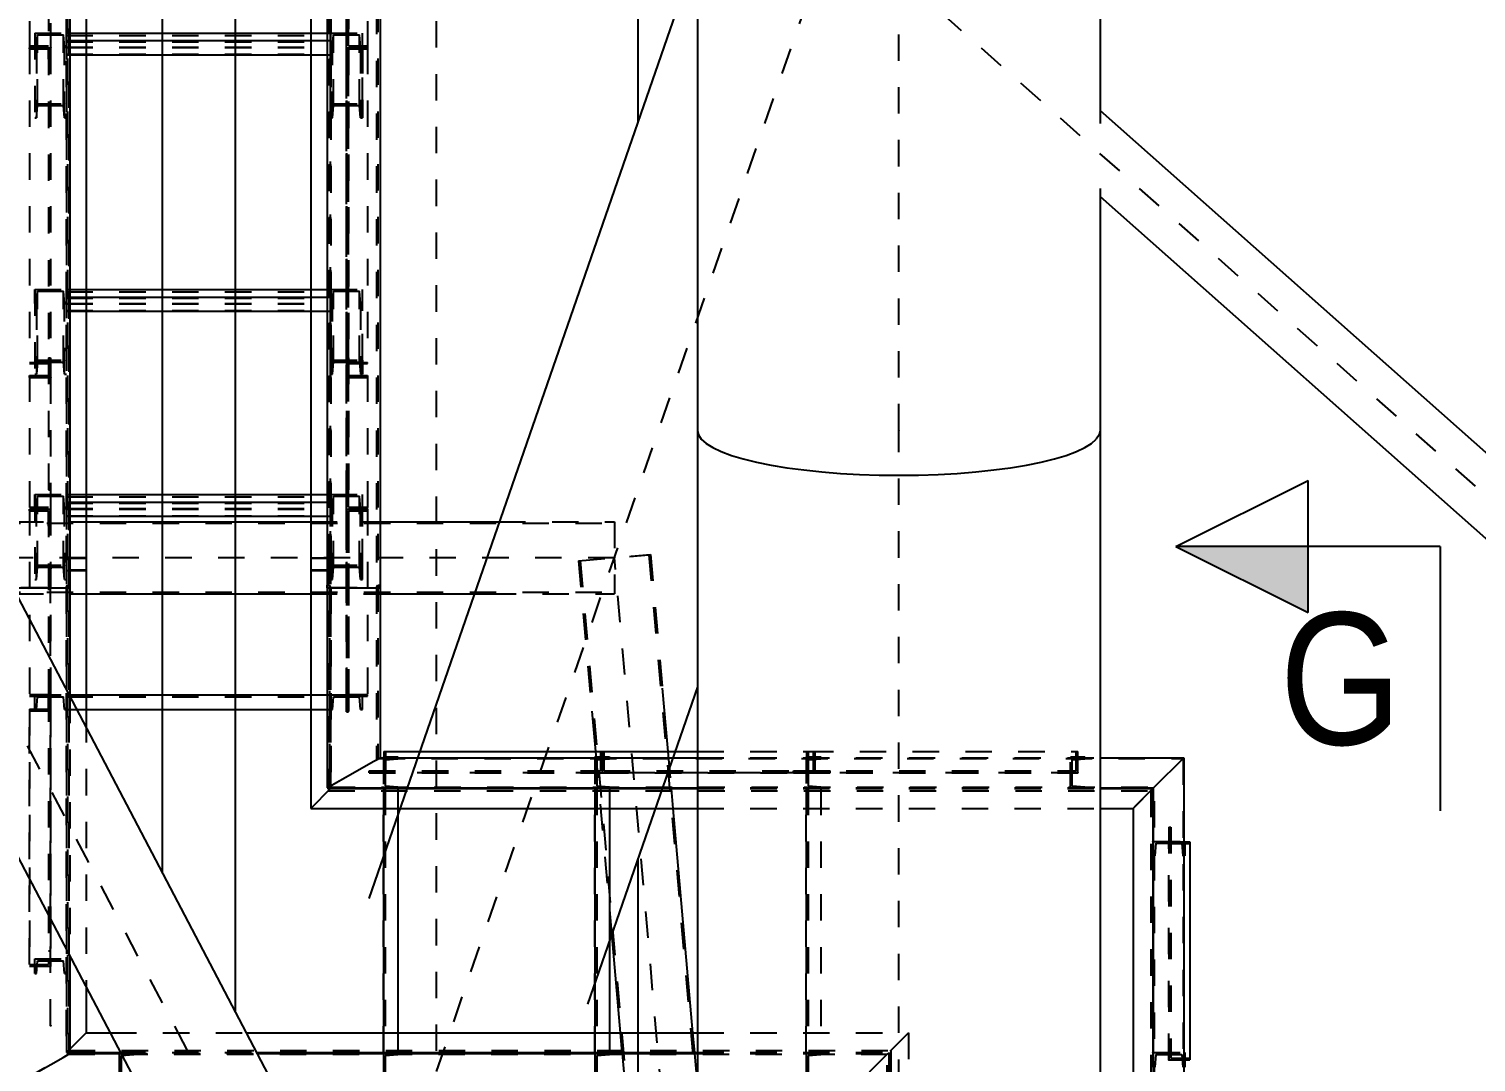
# Model space of a CAD drawing. Header units: millimetres. Extents: x 149919 to 150445, y 136651 to 136866.
# Drawn here: x 150372.82 to 150378.3, y 136671.56 to 136675.47 of the extents above; entities that cross this region are included whole.
import ezdxf

# ---------------------------------------------------------------- set-up
doc = ezdxf.new("R2010")
doc.units = ezdxf.units.MM
doc.header["$LTSCALE"] = 0.25
for name, pattern in [('CENTER', [50.8, 31.75, -6.35, 6.35, -6.35]), ('XKITLINE00', [0]), ('XKITLINE02', [4, 2, -2]), ('XKITLINE03', [6, 3, -1, 1, -1])]:
    doc.linetypes.add(name, pattern=pattern)
doc.styles.add('ARIAL', font='arial.ttf')

# ---------------------------------------------------------------- blocks, each defined once
blk = doc.blocks.new('çatıı')
at = {"color": 116, "linetype": 'XKITLINE02', "true_color": 0x136734}
for p, q in [((23115.02, 4010.31), (23115.02, 2304.77)), ((23115.87, 4009.98), (23115.87, 2305.1)), ((23122.52, 4010.31), (23122.52, 2304.77)), ((23207.47, 4010.11), (23207.47, 2304.77)), ((23115.45, 3998.62), (23115.45, 2299.1)), ((23214.53, 3998.62), (23214.52, 2299.1)), ((23232.83, 3998.62), (23232.82, 2299.1)), ((23114.92, 3997.81), (23114.92, 2298.3)), ((23215.06, 3997.81), (23215.06, 2298.3)), ((23232.3, 3997.81), (23232.29, 2298.3)), ((23214.12, 2598.43), (23214.12, 2305.1)), ((23214.97, 2598.43), (23214.97, 2304.77)), ((23108.2, 2579.02), (23108.2, 2503.42)), ((23220.98, 2579.02), (23220.98, 2509.69)), ((23221.78, 2579.02), (23221.78, 2509.69)), ((23101, 2572.74), (23101, 2502.72)), ((23109, 2572.05), (23109, 2502.72)), ((23220.98, 2502.72), (23220.98, 2572.05)), ((23221.78, 2503.42), (23221.78, 2572.74)), ((23228.98, 2572.74), (23228.98, 2502.72)), ((23108.2, 2509.69), (23109, 2509.69)), ((23220.98, 2502.72), (23220.98, 2509.69)), ((23220.98, 2509.69), (23221.78, 2509.69)), ((23221.78, 2503.42), (23221.78, 2509.69)), ((23101, 2503.42), (23108.2, 2503.42)), ((23103, 2508.27), (23103, 2499.36)), ((23103, 2508.27), (23115, 2508.27)), ((23103, 2508.27), (23103, 2476.11)), ((23103, 2502.93), (23103.68, 2502.93)), ((23103.68, 2502.93), (23104.07, 2507.59)), ((23103.68, 2502.93), (23103.68, 2476.11)), ((23104.07, 2507.59), (23113.94, 2507.59)), ((23104.07, 2480.77), (23104.07, 2507.59)), ((23114.32, 2502.93), (23113.94, 2507.59)), ((23113.94, 2480.77), (23113.94, 2507.59)), ((23114.32, 2502.93), (23115, 2502.93)), ((23114.32, 2476.11), (23114.32, 2502.93)), ((23115, 2502.93), (23115, 2508.27)), ((23115, 2508.27), (23115, 2476.11)), ((23115, 2508.27), (23115, 2500.05)), ((23115, 2508.27), (23122.52, 2508.27)), ((23115, 2507.33), (23214.98, 2507.33)), ((23115, 2505.39), (23122.52, 2505.39)), ((23115, 2504.97), (23214.98, 2504.97)), ((23115, 2502.93), (23214.98, 2502.93)), ((23207.47, 2508.27), (23214.98, 2508.27)), ((23207.47, 2505.39), (23214.98, 2505.39)), ((23214.98, 2481.45), (23214.98, 2508.27)), ((23214.98, 2502.93), (23214.98, 2508.27)), ((23214.98, 2508.27), (23226.98, 2508.27)), ((23214.98, 2508.27), (23214.98, 2500.05)), ((23214.98, 2476.11), (23214.98, 2502.93)), ((23214.98, 2502.93), (23215.66, 2502.93)), ((23215.66, 2502.93), (23216.05, 2507.59)), ((23215.66, 2476.11), (23215.66, 2502.93)), ((23216.05, 2480.77), (23216.05, 2507.59)), ((23216.05, 2507.59), (23225.92, 2507.59)), ((23221.78, 2503.42), (23228.98, 2503.42)), ((23225.92, 2480.77), (23225.92, 2507.59)), ((23226.3, 2502.93), (23225.92, 2507.59)), ((23226.3, 2502.93), (23226.3, 2476.11)), ((23226.3, 2502.93), (23226.98, 2502.93)), ((23226.98, 2481.45), (23226.98, 2508.27)), ((23226.98, 2502.93), (23226.98, 2508.27)), ((23226.98, 2502.93), (23226.98, 2476.11)), ((23228.98, 2502.72), (23228.98, 2503.42)), ((23101, 2502.29), (23101, 2502.72)), ((23101, 2502.72), (23109, 2502.72)), ((23101, 2502.72), (23101, 2383.08)), ((23101, 2502.72), (23109, 2502.72)), ((23101, 2502.29), (23108.2, 2502.29)), ((23108.2, 2498.41), (23108.2, 2502.29)), ((23108.2, 2502.29), (23108.2, 2379.19)), ((23108.2, 2498.41), (23109, 2498.41)), ((23109, 2502.72), (23109, 2379.19)), ((23115, 2502.76), (23214.98, 2502.76)), ((23115, 2500.22), (23214.98, 2500.22)), ((23115, 2500.05), (23122.52, 2500.05)), ((23207.47, 2500.05), (23214.98, 2500.05)), ((23220.98, 2502.72), (23220.98, 2383.51)), ((23220.98, 2502.72), (23228.98, 2502.72)), ((23220.98, 2502.72), (23228.98, 2502.72)), ((23220.98, 2498.41), (23221.78, 2498.41)), ((23221.78, 2502.29), (23221.78, 2379.19)), ((23221.78, 2502.29), (23228.98, 2502.29)), ((23221.78, 2384.36), (23221.78, 2498.41)), ((23228.98, 2502.72), (23228.98, 2383.08)), ((23103, 2481.45), (23115, 2481.45)), ((23214.98, 2476.11), (23214.98, 2481.45)), ((23214.98, 2481.45), (23226.98, 2481.45)), ((23226.98, 2476.11), (23226.98, 2481.45)), ((23103, 2476.11), (23103.68, 2476.11)), ((23103.68, 2476.11), (23104.07, 2480.77)), ((23104.07, 2480.77), (23113.94, 2480.77)), ((23114.32, 2476.11), (23113.94, 2480.77)), ((23114.32, 2476.11), (23115, 2476.11)), ((23214.98, 2476.11), (23215.66, 2476.11)), ((23215.66, 2476.11), (23216.05, 2480.77)), ((23216.05, 2480.77), (23225.92, 2480.77)), ((23226.3, 2476.11), (23225.92, 2480.77)), ((23226.3, 2476.11), (23226.98, 2476.11)), ((23103, 2405.84), (23103, 2411.18)), ((23103, 2411.18), (23115, 2411.18)), ((23103, 2411.18), (23103, 2379.02)), ((23103.68, 2405.84), (23104.07, 2410.5)), ((23104.07, 2410.5), (23113.94, 2410.5)), ((23104.07, 2383.68), (23104.07, 2410.5)), ((23114.32, 2405.84), (23113.94, 2410.5)), ((23113.94, 2383.68), (23113.94, 2410.5)), ((23115, 2405.84), (23115, 2411.18)), ((23115, 2411.18), (23115, 2379.02)), ((23115, 2411.18), (23115, 2402.96)), ((23115, 2411.18), (23122.52, 2411.18)), ((23115, 2410.24), (23214.98, 2410.24)), ((23207.47, 2411.18), (23214.98, 2411.18)), ((23214.98, 2384.36), (23214.98, 2411.18)), ((23214.98, 2405.84), (23214.98, 2411.18)), ((23214.98, 2411.18), (23226.98, 2411.18)), ((23214.98, 2411.18), (23214.98, 2402.96)), ((23215.66, 2405.84), (23216.05, 2410.5)), ((23216.05, 2383.68), (23216.05, 2410.5)), ((23216.05, 2410.5), (23225.92, 2410.5)), ((23225.92, 2383.68), (23225.92, 2410.5)), ((23226.3, 2405.84), (23225.92, 2410.5)), ((23226.98, 2384.36), (23226.98, 2411.18)), ((23226.98, 2405.84), (23226.98, 2411.18)), ((23103, 2405.84), (23103.68, 2405.84)), ((23103.68, 2405.84), (23103.68, 2379.02)), ((23114.32, 2405.84), (23115, 2405.84)), ((23114.32, 2379.02), (23114.32, 2405.84)), ((23115, 2408.3), (23122.52, 2408.3)), ((23115, 2407.88), (23214.98, 2407.88)), ((23115, 2405.84), (23214.98, 2405.84)), ((23115, 2405.67), (23214.98, 2405.67)), ((23207.47, 2408.3), (23214.98, 2408.3)), ((23214.98, 2379.02), (23214.98, 2405.84)), ((23214.98, 2405.84), (23215.66, 2405.84)), ((23215.66, 2379.02), (23215.66, 2405.84)), ((23226.3, 2405.84), (23226.3, 2379.02)), ((23226.3, 2405.84), (23226.98, 2405.84)), ((23226.98, 2383.08), (23226.98, 2405.84)), ((23115, 2403.13), (23214.98, 2403.13)), ((23115, 2402.96), (23122.52, 2402.96)), ((23207.47, 2402.96), (23214.98, 2402.96)), ((23101, 2383.51), (23109, 2383.51)), ((23101, 2383.08), (23108.2, 2383.08)), ((23103, 2384.36), (23115, 2384.36)), ((23104.07, 2383.68), (23103.68, 2379.02)), ((23104.07, 2383.68), (23113.94, 2383.68)), ((23108.2, 2385.23), (23109, 2385.23)), ((23108.2, 2385.23), (23108.2, 2328.7)), ((23109, 2385.23), (23109, 2377.87)), ((23114.32, 2379.02), (23113.94, 2383.68)), ((23214.98, 2379.02), (23214.98, 2384.36)), ((23214.98, 2384.36), (23226.98, 2384.36)), ((23215.66, 2379.02), (23216.05, 2383.68)), ((23216.05, 2383.68), (23225.92, 2383.68)), ((23220.98, 2385.23), (23220.98, 2335.33)), ((23220.98, 2385.23), (23221.78, 2385.23)), ((23220.98, 2384.36), (23220.98, 2379.19)), ((23220.98, 2384.36), (23220.98, 2377.86)), ((23220.98, 2383.51), (23228.98, 2383.51)), ((23221.78, 2385.23), (23221.78, 2335.33)), ((23221.78, 2384.36), (23221.78, 2378.6)), ((23221.78, 2383.08), (23228.98, 2383.08)), ((23225.92, 2383.68), (23226.3, 2379.02)), ((23226.98, 2384.36), (23226.98, 2379.02)), ((23228.98, 2383.08), (23228.98, 2383.51)), ((23101, 2378.6), (23108.2, 2378.6)), ((23101, 2377.87), (23101, 2378.6)), ((23101, 2378.6), (23101, 2327.96)), ((23101, 2377.87), (23109, 2377.87)), ((23103, 2379.02), (23103.68, 2379.02)), ((23108.2, 2379.19), (23109, 2379.19)), ((23109, 2377.87), (23109, 2327.96)), ((23114.32, 2379.02), (23115, 2379.02)), ((23214.98, 2379.02), (23215.66, 2379.02)), ((23220.98, 2379.19), (23221.78, 2379.19)), ((23220.98, 2327.96), (23220.98, 2377.86)), ((23220.98, 2377.86), (23228.98, 2377.86)), ((23221.78, 2328.7), (23221.78, 2378.6)), ((23221.78, 2378.6), (23228.98, 2378.6)), ((23226.3, 2379.02), (23226.98, 2379.02)), ((23228.98, 2378.6), (23228.98, 2327.96)), ((23103, 2328.16), (23103, 2333.5)), ((23103, 2333.5), (23115, 2333.5)), ((23103, 2333.5), (23103, 2301.35)), ((23108.2, 2335.33), (23109, 2335.33)), ((23115, 2328.16), (23115, 2333.5)), ((23115, 2333.5), (23115, 2301.35)), ((23115, 2333.5), (23115, 2325.29)), ((23115, 2333.5), (23122.52, 2333.5)), ((23207.47, 2333.5), (23214.98, 2333.5)), ((23214.98, 2306.69), (23214.98, 2333.5)), ((23214.98, 2328.16), (23214.98, 2333.5)), ((23214.98, 2333.5), (23226.98, 2333.5)), ((23214.98, 2333.5), (23214.98, 2325.29)), ((23220.98, 2327.96), (23220.98, 2335.33)), ((23220.98, 2335.33), (23221.78, 2335.33)), ((23221.78, 2328.7), (23221.78, 2335.33)), ((23226.98, 2306.69), (23226.98, 2333.5)), ((23226.98, 2328.16), (23226.98, 2333.5)), ((23101, 2328.7), (23108.2, 2328.7)), ((23101, 2327.96), (23109, 2327.96)), ((23101, 2327.31), (23101, 2327.96)), ((23101, 2327.96), (23109, 2327.96)), ((23101, 2327.96), (23101, 2257.1)), ((23103, 2328.16), (23103.68, 2328.16)), ((23103.68, 2328.16), (23104.07, 2332.83)), ((23103.68, 2301.35), (23103.68, 2328.16)), ((23104.07, 2332.83), (23113.94, 2332.83)), ((23104.07, 2306.01), (23104.07, 2332.83)), ((23109, 2321.45), (23109, 2327.96)), ((23109, 2327.96), (23109, 2251.24)), ((23114.32, 2328.16), (23113.94, 2332.83)), ((23113.94, 2306.01), (23113.94, 2332.83)), ((23114.32, 2328.16), (23115, 2328.16)), ((23114.32, 2301.35), (23114.32, 2328.16)), ((23115, 2332.57), (23214.98, 2332.57)), ((23115, 2330.63), (23122.52, 2330.63)), ((23115, 2330.21), (23214.98, 2330.21)), ((23115, 2328.16), (23214.98, 2328.16)), ((23115, 2328), (23214.98, 2328)), ((23207.47, 2330.63), (23214.98, 2330.63)), ((23214.98, 2301.35), (23214.98, 2328.16)), ((23214.98, 2328.16), (23215.66, 2328.16)), ((23215.66, 2328.16), (23216.05, 2332.83)), ((23215.66, 2301.35), (23215.66, 2328.16)), ((23216.05, 2306.01), (23216.05, 2332.83)), ((23216.05, 2332.83), (23225.92, 2332.83)), ((23220.98, 2327.96), (23228.98, 2327.96)), ((23220.98, 2327.96), (23220.98, 2257.75)), ((23220.98, 2321.45), (23220.98, 2327.96)), ((23220.98, 2327.96), (23228.98, 2327.96)), ((23221.78, 2328.7), (23228.98, 2328.7)), ((23225.92, 2306.01), (23225.92, 2332.83)), ((23226.3, 2328.16), (23225.92, 2332.83)), ((23226.3, 2301.35), (23226.3, 2328.16)), ((23226.3, 2328.16), (23226.98, 2328.16)), ((23226.98, 2301.35), (23226.98, 2328.16)), ((23228.98, 2327.96), (23228.98, 2328.7)), ((23228.98, 2327.96), (23228.98, 2257.1)), ((23007.6, 2322.61), (23322.39, 2322.61)), ((23096.3, 2323.21), (23122.52, 2323.21)), ((23101, 2327.31), (23108.2, 2327.31)), ((23108.2, 2321.45), (23108.2, 2327.31)), ((23108.2, 2327.31), (23108.2, 2251.24)), ((23115, 2325.45), (23214.98, 2325.45)), ((23115, 2325.29), (23122.52, 2325.29)), ((23207.47, 2325.29), (23214.98, 2325.29)), ((23207.47, 2323.21), (23233.67, 2323.21)), ((23221.78, 2327.31), (23221.78, 2257.1)), ((23221.78, 2321.45), (23221.78, 2327.31)), ((23221.78, 2327.31), (23228.98, 2327.31)), ((23278.79, 2323.21), (23322.39, 2323.21)), ((23322.39, 2323.21), (23322.39, 2295.91)), ((23108.2, 2321.45), (23109, 2321.45)), ((23220.98, 2321.45), (23220.98, 2251.24)), ((23220.98, 2321.45), (23221.78, 2321.45)), ((23221.78, 2321.45), (23221.78, 2251.24)), ((23103, 2306.69), (23115, 2306.69)), ((23103.68, 2301.35), (23104.07, 2306.01)), ((23104.07, 2306.01), (23113.94, 2306.01)), ((23114.32, 2301.35), (23113.94, 2306.01)), ((23115.02, 2309.56), (23122.52, 2309.56)), ((23115.02, 2309.56), (23122.52, 2309.56)), ((23115.02, 2309.56), (23122.52, 2309.56)), ((23115.02, 2309.56), (23115.02, 2122.1)), ((23115.87, 2309.56), (23122.52, 2309.56)), ((23115.87, 2309.56), (23115.87, 2122.95)), ((23115.87, 2309.22), (23122.52, 2309.35)), ((23122.52, 2309.56), (23122.52, 2146.75)), ((23122.52, 2309.56), (23122.52, 2307.13)), ((23207.47, 2309.56), (23214.97, 2309.56)), ((23207.47, 2309.56), (23214.97, 2309.56)), ((23207.47, 2309.56), (23207.47, 2307.13)), ((23207.47, 2309.35), (23214.12, 2309.22)), ((23214.12, 2309.56), (23214.12, 2221.25)), ((23214.97, 2309.56), (23214.97, 2222.38)), ((23214.98, 2301.35), (23214.98, 2306.69)), ((23214.98, 2306.69), (23226.98, 2306.69)), ((23215.66, 2301.35), (23216.05, 2306.01)), ((23216.05, 2306.01), (23225.92, 2306.01)), ((23226.3, 2301.35), (23225.92, 2306.01)), ((23226.98, 2301.35), (23226.98, 2306.69)), ((23308.8, 2308.35), (23335.99, 2310.76)), ((23308.8, 2308.35), (23309.14, 2308.38)), ((23308.8, 2308.35), (23313.83, 2251.39)), ((23309.4, 2308.41), (23355.51, 1785.98)), ((23328.04, 2310.05), (23335.39, 2310.7)), ((23335.39, 2310.7), (23381.51, 1788.27)), ((23335.99, 2310.76), (23340.46, 2260.17)), ((23103, 2301.35), (23103.68, 2301.35)), ((23114.32, 2301.35), (23115, 2301.35)), ((23115.02, 2304.77), (23122.52, 2304.77)), ((23115.87, 2305.1), (23122.52, 2304.97)), ((23207.47, 2304.97), (23214.12, 2305.1)), ((23207.47, 2304.77), (23214.97, 2304.77)), ((23214.98, 2301.35), (23215.66, 2301.35)), ((23226.3, 2301.35), (23226.98, 2301.35)), ((23007.6, 2296.51), (23322.39, 2296.51)), ((23096.3, 2295.91), (23122.52, 2295.91)), ((23097.68, 2298.3), (23114.92, 2298.3)), ((23097.68, 2298.3), (23114.92, 2298.3)), ((23114.92, 2298.3), (23115.45, 2299.1)), ((23114.92, 2298.3), (23115.45, 2299.1)), ((23114.92, 2298.3), (23114.92, 2121.02)), ((23115.45, 2299.1), (23116.3, 2299.1)), ((23115.45, 2299.1), (23115.45, 2121.33)), ((23115.45, 2299.1), (23116.3, 2299.1)), ((23116.3, 2298.19), (23116.3, 2299.1)), ((23116.3, 2299.1), (23116.3, 2298.19)), ((23207.47, 2295.91), (23233.68, 2295.91)), ((23213.67, 2298.19), (23213.67, 2299.1)), ((23213.67, 2299.1), (23214.52, 2299.1)), ((23213.68, 2299.1), (23213.68, 2298.19)), ((23213.68, 2299.1), (23214.53, 2299.1)), ((23215.06, 2298.3), (23214.52, 2299.1)), ((23214.53, 2299.1), (23214.53, 2222.87)), ((23215.06, 2298.3), (23214.53, 2299.1)), ((23215.06, 2298.3), (23232.29, 2298.3)), ((23215.06, 2298.3), (23215.06, 2223.17)), ((23215.06, 2298.3), (23232.3, 2298.3)), ((23232.29, 2298.3), (23232.82, 2299.1)), ((23232.3, 2298.3), (23232.83, 2299.1)), ((23232.3, 2298.3), (23232.3, 2233.02)), ((23232.82, 2299.1), (23233.67, 2299.1)), ((23232.83, 2299.1), (23232.83, 2233.33)), ((23232.83, 2299.1), (23233.68, 2299.1)), ((23233.67, 2298.19), (23233.67, 2299.1)), ((23233.68, 2299.1), (23233.68, 2298.19)), ((23275.19, 2295.91), (23322.39, 2295.91)), ((23101, 2257.75), (23109, 2257.75)), ((23101, 2257.1), (23108.2, 2257.1)), ((23103, 2252.1), (23103, 2257.6)), ((23103, 2257.6), (23115, 2257.6)), ((23103, 2252.1), (23103, 2257.6)), ((23103.68, 2252.1), (23104.07, 2256.9)), ((23103.68, 2252.1), (23104.07, 2256.9)), ((23104.07, 2256.9), (23113.94, 2256.9)), ((23108.2, 2257.41), (23109, 2257.41)), ((23108.2, 2252.17), (23108.2, 2257.41)), ((23108.2, 2257.41), (23108.2, 2155.43)), ((23109, 2251.59), (23109, 2257.41)), ((23109, 2257.41), (23109, 2154.85)), ((23114.32, 2252.1), (23113.94, 2256.9)), ((23114.32, 2252.1), (23113.94, 2256.9)), ((23115, 2252.1), (23115, 2257.6)), ((23115, 2252.1), (23115, 2257.6)), ((23115, 2257.6), (23115, 2252.1)), ((23115, 2257.6), (23122.52, 2257.6)), ((23115, 2256.9), (23214.98, 2256.9)), ((23116.3, 2256.95), (23116.3, 2158.62)), ((23207.47, 2257.6), (23214.98, 2257.6)), ((23214.98, 2252.1), (23214.98, 2257.6)), ((23214.98, 2257.6), (23226.98, 2257.6)), ((23214.98, 2252.1), (23214.98, 2257.6)), ((23214.98, 2257.6), (23214.98, 2252.1)), ((23215.66, 2252.1), (23216.05, 2256.9)), ((23215.66, 2252.1), (23216.05, 2256.9)), ((23216.05, 2256.9), (23225.92, 2256.9)), ((23220.98, 2251.24), (23220.98, 2257.75)), ((23220.98, 2257.75), (23228.98, 2257.75)), ((23221.78, 2251.24), (23221.78, 2257.1)), ((23221.78, 2257.1), (23228.98, 2257.1)), ((23226.3, 2252.1), (23225.92, 2256.9)), ((23226.3, 2252.1), (23225.92, 2256.9)), ((23226.98, 2252.1), (23226.98, 2257.6)), ((23226.98, 2252.1), (23226.98, 2257.6)), ((23228.98, 2257.1), (23228.98, 2257.75)), ((23101, 2252.17), (23108.2, 2252.17)), ((23101, 2252.17), (23101, 2154.85)), ((23101, 2155.43), (23101, 2252.17)), ((23101, 2251.59), (23109, 2251.59)), ((23103, 2252.1), (23103.68, 2252.1)), ((23108.2, 2251.24), (23109, 2251.24)), ((23114.32, 2252.1), (23115, 2252.1)), ((23115, 2252.1), (23122.52, 2252.1)), ((23207.47, 2252.1), (23214.98, 2252.1)), ((23214.98, 2252.1), (23215.66, 2252.1)), ((23220.98, 2251.24), (23221.78, 2251.24)), ((23226.3, 2252.1), (23226.98, 2252.1)), ((23235.17, 2236.1), (23235.8, 2236.1)), ((23315.18, 2236.1), (23320.47, 2176.15)), ((23317.09, 2236.1), (23317.09, 2228.9)), ((23318.35, 2236.1), (23318.35, 2228.9)), ((23342.58, 2236.1), (23343.79, 2222.38)), ((23353.8, 2236.1), (23398.35, 2236.1)), ((23395.23, 2236.1), (23497.72, 2236.1)), ((23395.23, 2228.9), (23395.23, 2236.1)), ((23395.8, 2228.1), (23395.8, 2236.1)), ((23397.72, 2228.1), (23397.72, 2236.1)), ((23398.35, 2228.9), (23398.35, 2236.1)), ((23497.15, 2228.9), (23497.15, 2236.1)), ((23497.72, 2228.1), (23497.72, 2236.1)), ((23215.59, 2223.48), (23231.09, 2232.33)), ((23231.09, 2232.33), (23233.68, 2233.81)), ((23231.09, 2232.33), (23233.16, 2233.51)), ((23231.09, 2232.33), (23231.35, 2232.48)), ((23232.31, 2233.03), (23233.68, 2233.81)), ((23233.16, 2233.51), (23537.59, 2233.51)), ((23234.97, 2234.1), (23240.47, 2234.1)), ((23234.97, 2233.81), (23234.97, 2222.38)), ((23235.17, 2234.1), (23237.99, 2234.1)), ((23235.17, 2233.81), (23237.99, 2233.81)), ((23235.17, 2233.29), (23235.17, 2228.9)), ((23235.67, 2233.04), (23240.47, 2233.42)), ((23235.67, 2233.04), (23240.47, 2233.42)), ((23235.67, 2233.04), (23235.67, 2223.16)), ((23235.8, 2233.04), (23235.8, 2228.1)), ((23240.47, 2234.1), (23240.47, 2233.42)), ((23314.97, 2234.1), (23320.47, 2234.1)), ((23314.97, 2233.81), (23314.97, 2222.38)), ((23315.67, 2233.04), (23320.47, 2233.42)), ((23315.67, 2233.04), (23320.47, 2233.42)), ((23315.67, 2233.04), (23315.67, 2223.16)), ((23317.72, 2234.1), (23317.72, 2228.1)), ((23317.72, 2234.1), (23317.72, 2228.1)), ((23320.47, 2234.1), (23320.47, 2233.42)), ((23353.8, 2233.81), (23506.2, 2233.81)), ((23394.97, 2234.1), (23400.47, 2234.1)), ((23394.97, 2234.1), (23394.97, 2222.1)), ((23394.97, 2234.1), (23400.47, 2234.1)), ((23395.67, 2233.04), (23400.47, 2233.42)), ((23395.67, 2233.04), (23400.47, 2233.42)), ((23395.67, 2233.04), (23395.67, 2223.16)), ((23400.47, 2234.1), (23400.47, 2233.42)), ((23494.97, 2234.1), (23500.47, 2234.1)), ((23494.97, 2222.1), (23494.97, 2234.1)), ((23494.97, 2234.1), (23494.97, 2234.1)), ((23494.97, 2234.1), (23500.47, 2234.1)), ((23494.97, 2222.1), (23494.97, 2234.1)), ((23495.67, 2233.04), (23500.47, 2233.42)), ((23495.67, 2233.04), (23500.47, 2233.42)), ((23495.67, 2223.16), (23495.67, 2233.04)), ((23495.67, 2233.04), (23495.67, 2233.04)), ((23495.67, 2223.16), (23495.67, 2233.04)), ((23500.47, 2233.42), (23500.47, 2234.1)), ((23500.47, 2234.1), (23500.47, 2234.1)), ((23500.47, 2233.42), (23500.47, 2234.1)), ((23500.47, 2233.42), (23500.47, 2233.42)), ((23537.59, 2233.51), (23537.59, 2067.35)), ((23213.68, 2222.38), (23216.27, 2223.87)), ((23229.54, 2228.9), (23317.09, 2228.9)), ((23229.54, 2228.1), (23229.54, 2228.9)), ((23229.54, 2228.1), (23317.72, 2228.1)), ((23311.46, 2228.1), (23311.46, 2228.9)), ((23317.72, 2228.1), (23404.03, 2228.1)), ((23318.35, 2228.9), (23404.03, 2228.9)), ((23324.03, 2228.1), (23324.03, 2228.9)), ((23390.12, 2228.9), (23497.15, 2228.9)), ((23390.12, 2228.1), (23390.12, 2228.9)), ((23390.12, 2228.1), (23497.72, 2228.1)), ((23404.03, 2228.1), (23404.03, 2228.9)), ((23492.04, 2228.1), (23492.04, 2228.9)), ((23214.12, 2221.25), (23525.35, 2221.25)), ((23214.21, 2222.68), (23526.76, 2222.68)), ((23214.67, 2222.95), (23215.59, 2223.48)), ((23234.97, 2222.1), (23240.47, 2222.1)), ((23234.97, 2222.1), (23240.47, 2222.1)), ((23234.97, 2222.1), (23240.47, 2222.1)), ((23234.97, 2222.1), (23234.97, 2214.6)), ((23235.67, 2223.16), (23240.47, 2222.78)), ((23235.67, 2223.16), (23240.47, 2222.78)), ((23235.67, 2222.1), (23235.67, 2122.12)), ((23240.47, 2222.78), (23240.47, 2222.38)), ((23240.47, 2222.1), (23240.47, 2214.6)), ((23314.97, 2222.1), (23320.47, 2222.1)), ((23314.97, 2222.1), (23320.47, 2222.1)), ((23314.97, 2222.1), (23320.47, 2222.1)), ((23314.97, 2222.1), (23314.97, 2214.6)), ((23315.67, 2223.16), (23320.47, 2222.78)), ((23315.67, 2223.16), (23320.47, 2222.78)), ((23315.67, 2222.1), (23315.67, 2122.12)), ((23320.47, 2222.78), (23320.47, 2222.38)), ((23320.47, 2222.1), (23320.47, 2214.6)), ((23343.82, 2222.1), (23344.48, 2214.6)), ((23353.8, 2222.38), (23506.2, 2222.38)), ((23353.8, 2222.1), (23506.2, 2222.1)), ((23394.97, 2222.1), (23400.47, 2222.1)), ((23394.97, 2222.1), (23400.47, 2222.1)), ((23394.97, 2222.1), (23394.97, 2122.12)), ((23394.97, 2222.1), (23400.47, 2222.1)), ((23395.67, 2223.16), (23400.47, 2222.78)), ((23395.67, 2223.16), (23400.47, 2222.78)), ((23395.67, 2222.1), (23395.67, 2122.12)), ((23400.47, 2222.78), (23400.47, 2222.1)), ((23400.47, 2222.1), (23400.47, 2122.12)), ((23494.97, 2222.1), (23500.47, 2222.1)), ((23494.97, 2222.1), (23494.97, 2222.1)), ((23494.97, 2222.1), (23500.47, 2222.1)), ((23495.67, 2223.16), (23500.47, 2222.78)), ((23495.67, 2223.16), (23495.67, 2223.16)), ((23495.67, 2223.16), (23500.47, 2222.78)), ((23500.47, 2222.1), (23500.47, 2222.78)), ((23500.47, 2222.78), (23500.47, 2222.78)), ((23500.47, 2222.1), (23500.47, 2222.78)), ((23500.47, 2222.1), (23500.47, 2222.1)), ((23526.2, 2222.1), (23518.7, 2214.6)), ((23526.2, 2222.1), (23518.7, 2214.6)), ((23525.35, 2221.25), (23525.35, 2103.77)), ((23526.76, 2067.35), (23526.76, 2222.68)), ((23353.8, 2214.6), (23506.2, 2214.6)), ((23518.7, 2214.6), (23518.7, 2214.6)), ((23518.7, 2214.6), (23518.7, 2214.6)), ((23532.19, 2207.52), (23532.2, 2119.35)), ((23532.19, 2207.52), (23532.99, 2207.52)), ((23532.99, 2207.52), (23533, 2119.97)), ((23526.2, 2202.1), (23526.2, 2196.6)), ((23526.2, 2202.1), (23538.2, 2202.1)), ((23526.46, 2202.1), (23537.89, 2202.1)), ((23532.99, 2201.89), (23537.37, 2201.89)), ((23537.89, 2201.89), (23537.89, 2199.08)), ((23538.2, 2202.1), (23538.2, 2199.08)), ((23540.19, 2201.27), (23540.19, 2201.89)), ((23526.2, 2196.6), (23526.88, 2196.6)), ((23526.46, 2196.6), (23526.88, 2196.6)), ((23527.26, 2201.4), (23526.88, 2196.6)), ((23527.26, 2201.4), (23537.13, 2201.4)), ((23527.26, 2201.4), (23537.13, 2201.4)), ((23532.19, 2201.27), (23537.11, 2201.27)), ((23537.13, 2201.4), (23537.52, 2196.6)), ((23537.52, 2196.6), (23537.89, 2196.6)), ((23537.52, 2196.6), (23538.2, 2196.6)), ((23108.2, 2160.67), (23109, 2160.67)), ((23101, 2155.43), (23108.2, 2155.43)), ((23101, 2154.85), (23109, 2154.85)), ((23103, 2152.1), (23103, 2157.6)), ((23103, 2157.6), (23115, 2157.6)), ((23103, 2152.1), (23103, 2157.6)), ((23103.68, 2152.1), (23104.07, 2156.9)), ((23103.68, 2152.1), (23104.07, 2156.9)), ((23104.07, 2156.9), (23113.94, 2156.9)), ((23114.32, 2152.1), (23113.94, 2156.9)), ((23114.32, 2152.1), (23113.94, 2156.9)), ((23115, 2152.1), (23115, 2157.6)), ((23115, 2152.1), (23115, 2157.6)), ((23103, 2152.1), (23103.68, 2152.1)), ((23114.32, 2152.1), (23115, 2152.1)), ((23122.52, 2129.6), (23115.02, 2122.1)), ((23131.52, 2129.6), (23183.08, 2129.6)), ((23234.97, 2129.6), (23234.97, 2122.12)), ((23240.47, 2129.6), (23240.47, 2122.12)), ((23314.97, 2129.6), (23314.97, 2122.12)), ((23320.47, 2129.6), (23320.47, 2122.12)), ((23324.58, 2129.6), (23325.24, 2122.1)), ((23351.98, 2129.6), (23352.65, 2122.1)), ((23353.8, 2129.6), (23433.7, 2129.6)), ((23433.7, 2129.6), (23426.2, 2122.1)), ((23433.7, 2129.6), (23426.2, 2122.1)), ((23433.7, 2129.6), (23426.2, 2122.1)), ((23433.7, 2129.6), (23426.2, 2122.1)), ((23433.7, 2129.6), (23433.7, 2103.15)), ((23532.2, 2125.6), (23533, 2125.6)), ((23098.21, 2111.47), (23113.71, 2120.33)), ((23113.71, 2120.33), (23116.3, 2121.81)), ((23113.71, 2120.33), (23115.78, 2121.51)), ((23113.71, 2120.33), (23113.97, 2120.48)), ((23116.3, 2123.38), (23115.02, 2122.1)), ((23115.02, 2122.1), (23116.3, 2122.1)), ((23115.78, 2121.51), (23425.59, 2121.53)), ((23115.87, 2122.95), (23427.05, 2122.95)), ((23134.97, 2122.1), (23187.02, 2122.1)), ((23134.97, 2122.1), (23140.47, 2122.1)), ((23134.97, 2122.1), (23134.97, 2110.39)), ((23135.45, 2122.1), (23140.47, 2122.1)), ((23135.6, 2121.82), (23187.16, 2121.82)), ((23135.67, 2121.03), (23140.47, 2121.42)), ((23135.67, 2121.03), (23140.47, 2121.42)), ((23135.67, 2121.03), (23135.67, 2111.16)), ((23140.47, 2122.1), (23140.47, 2121.42)), ((23234.97, 2122.12), (23240.47, 2122.12)), ((23234.97, 2122.12), (23234.97, 2110.39)), ((23234.97, 2122.12), (23240.47, 2122.12)), ((23234.97, 2122.1), (23240.47, 2122.1)), ((23235.67, 2121.06), (23240.47, 2121.44)), ((23235.67, 2121.06), (23240.47, 2121.44)), ((23235.67, 2121.06), (23235.67, 2111.18)), ((23240.47, 2122.12), (23240.47, 2121.44)), ((23240.47, 2121.44), (23240.47, 2121.44)), ((23314.97, 2122.12), (23320.47, 2122.12)), ((23314.97, 2122.12), (23314.97, 2110.4)), ((23314.97, 2122.12), (23320.47, 2122.12)), ((23314.97, 2122.1), (23320.47, 2122.1)), ((23315.67, 2121.06), (23320.47, 2121.44)), ((23315.67, 2121.06), (23320.47, 2121.44)), ((23315.67, 2121.06), (23315.67, 2111.18)), ((23320.47, 2122.12), (23320.47, 2121.44)), ((23320.47, 2121.44), (23320.47, 2121.44)), ((23325.26, 2121.83), (23326.47, 2108.12)), ((23352.67, 2121.83), (23382.11, 1788.32)), ((23353.8, 2122.1), (23426.2, 2122.1)), ((23353.8, 2121.83), (23425.89, 2121.83)), ((23394.97, 2122.12), (23400.47, 2122.12)), ((23394.97, 2122.12), (23400.47, 2122.12)), ((23394.97, 2122.12), (23394.97, 2110.12)), ((23394.97, 2122.12), (23400.47, 2122.12)), ((23395.67, 2121.06), (23400.47, 2121.44)), ((23395.67, 2121.06), (23400.47, 2121.44)), ((23395.67, 2121.06), (23395.67, 2111.18)), ((23400.47, 2122.12), (23400.47, 2121.44)), ((23425.89, 2121.83), (23414.46, 2110.4)), ((23425.89, 2121.83), (23414.46, 2110.4)), ((23425.59, 2067.35), (23425.59, 2121.53)), ((23425.89, 2067.35), (23425.89, 2121.83)), ((23426.2, 2122.1), (23426.2, 2122.1)), ((23426.2, 2122.1), (23426.2, 2122.1)), ((23426.2, 2122.1), (23426.2, 2103.15)), ((23427.05, 2122.95), (23427.05, 2122.95)), ((23427.05, 2122.95), (23427.05, 2122.95)), ((23427.05, 2122.95), (23427.05, 2103.77)), ((23526.2, 2122.1), (23526.2, 2116.6)), ((23526.2, 2122.1), (23538.2, 2122.1)), ((23526.46, 2122.1), (23537.89, 2122.1)), ((23527.26, 2121.4), (23526.88, 2116.6)), ((23527.26, 2121.4), (23537.13, 2121.4)), ((23527.26, 2121.4), (23537.13, 2121.4)), ((23533, 2119.97), (23540.2, 2119.97)), ((23537.13, 2121.4), (23537.52, 2116.6)), ((23532.2, 2119.35), (23538.2, 2119.35))]:
    blk.add_line(p, q, dxfattribs=at)
at = {"color": 1, "linetype": 'XKITLINE03'}
for p, q in [((23115.02, 4010.31), (23115.02, 2309.56)), ((23214.97, 2309.56), (23214.97, 4010.31)), ((23220.97, 2292.58), (23220.98, 4000.82)), ((23109, 2572.05), (23109, 2502.72)), ((23220.98, 2502.72), (23220.98, 2572.05)), ((23115, 2508.27), (23115, 2481.45)), ((23115, 2505.39), (23214.98, 2505.39)), ((23214.98, 2481.45), (23214.98, 2508.27)), ((23109, 2502.72), (23109, 2383.51)), ((23220.98, 2383.51), (23220.98, 2502.72)), ((23115, 2411.18), (23115, 2384.36)), ((23214.98, 2384.36), (23214.98, 2411.18)), ((23115, 2408.3), (23214.98, 2408.3)), ((23109, 2377.87), (23109, 2327.96)), ((23220.98, 2327.96), (23220.98, 2377.86)), ((23115, 2333.5), (23115, 2306.69)), ((23214.98, 2306.69), (23214.98, 2333.5)), ((23109, 2327.96), (23109, 2257.75)), ((23115, 2330.63), (23214.98, 2330.63)), ((23220.98, 2257.75), (23220.98, 2327.96)), ((23322.39, 2309.56), (23007.6, 2309.56)), ((23368.51, 1787.12), (23322.39, 2309.56)), ((23109, 2132.34), (23109, 2305.4)), ((23115, 2257.6), (23115, 2257.6)), ((23115, 2257.6), (23214.98, 2257.6)), ((23214.98, 2257.6), (23214.98, 2257.6)), ((23109, 2251.59), (23109, 2154.85)), ((23317.72, 2228.1), (23235.8, 2228.1)), ((23397.72, 2228.1), (23317.72, 2228.1)), ((23497.72, 2228.1), (23395.8, 2228.1)), ((23234.97, 2222.1), (23234.97, 2222.1)), ((23234.97, 2122.12), (23234.97, 2222.1)), ((23314.97, 2222.1), (23314.97, 2222.1)), ((23314.97, 2122.12), (23314.97, 2222.1)), ((23394.97, 2222.1), (23394.97, 2222.1)), ((23394.97, 2122.12), (23394.97, 2222.1)), ((23494.97, 2222.1), (23494.97, 2222.1)), ((23526.2, 2202.1), (23526.2, 2202.1)), ((23532.2, 2119.35), (23532.19, 2201.27)), ((23115, 2157.6), (23115, 2157.6)), ((23134.97, 2122.1), (23134.97, 2122.1)), ((23234.97, 2122.12), (23234.97, 2122.12)), ((23314.97, 2122.12), (23314.97, 2122.12)), ((23394.97, 2122.12), (23394.97, 2122.12)), ((23526.2, 2122.1), (23526.2, 2122.1))]:
    blk.add_line(p, q, dxfattribs=at)
at = {"color": 8, "linetype": 'CENTER'}
for p, q in [((23430, 2357.78), (23430, 3985.69)), ((23255, 1442.74), (23255, 3096.7)), ((23430, 1609.57), (22900, 2620.27)), ((23255, 2114.92), (23430, 2620.27)), ((24201.77, 1845.44), (23430, 2530.27)), ((23430, 1609.57), (23430, 2357.78))]:
    blk.add_line(p, q, dxfattribs=at)
at = {"color": 8, "linetype": 'XKITLINE00'}
for p, q in [((23506.2, 2759.99), (23506.2, 2473.95)), ((23151.2, 2597.45), (23151.2, 2190.41)), ((23178.8, 2597.45), (23178.8, 2137.77)), ((23331.2, 2587.03), (23331.2, 2474.52)), ((23353.8, 2572.71), (23353.8, 2357.78)), ((23353.8, 2539.79), (23229.38, 2180.51)), ((23506.2, 2478.94), (24193.5, 1869.06)), ((23506.2, 2449.37), (23506.2, 2357.78)), ((23506.2, 2446.37), (24166.97, 1860.03)), ((23044.64, 2393.6), (23306.7, 1893.86)), ((23004.38, 2372.05), (23266.44, 1872.31)), ((23353.8, 2357.78), (23354.16, 2356.11)), ((23353.8, 2357.78), (23353.8, 1852.69)), ((23353.8, 2357.78), (23354.16, 2356.11)), ((23354.16, 2356.11), (23355.26, 2354.46)), ((23354.16, 2356.11), (23355.26, 2354.46)), ((23505.83, 2356.11), (23504.73, 2354.46)), ((23505.83, 2356.11), (23504.73, 2354.46)), ((23506.2, 2357.78), (23505.83, 2356.11)), ((23506.2, 2357.78), (23505.83, 2356.11)), ((23506.2, 2357.78), (23506.2, 1690.92)), ((23355.26, 2354.46), (23357.08, 2352.84)), ((23355.26, 2354.46), (23357.08, 2352.84)), ((23357.08, 2352.84), (23359.6, 2351.27)), ((23359.6, 2351.27), (23362.79, 2349.76)), ((23362.79, 2349.76), (23366.64, 2348.33)), ((23362.79, 2349.76), (23366.64, 2348.33)), ((23493.35, 2348.33), (23497.2, 2349.76)), ((23493.35, 2348.33), (23497.2, 2349.76)), ((23497.2, 2349.76), (23500.39, 2351.27)), ((23500.39, 2351.27), (23502.91, 2352.84)), ((23502.91, 2352.84), (23504.73, 2354.46)), ((23502.91, 2352.84), (23504.73, 2354.46)), ((23366.64, 2348.33), (23371.09, 2346.99)), ((23366.64, 2348.33), (23371.09, 2346.99)), ((23371.09, 2346.99), (23376.11, 2345.75)), ((23371.09, 2346.99), (23376.11, 2345.76)), ((23376.11, 2345.76), (23381.65, 2344.64)), ((23376.11, 2345.75), (23381.65, 2344.63)), ((23381.65, 2344.64), (23387.66, 2343.64)), ((23381.65, 2344.63), (23387.66, 2343.63)), ((23472.33, 2343.64), (23478.34, 2344.64)), ((23472.33, 2343.63), (23478.34, 2344.63)), ((23478.34, 2344.64), (23483.88, 2345.76)), ((23478.34, 2344.63), (23483.88, 2345.75)), ((23483.88, 2345.75), (23488.9, 2346.99)), ((23483.88, 2345.76), (23488.9, 2346.99)), ((23488.9, 2346.99), (23493.35, 2348.33)), ((23488.9, 2346.99), (23493.35, 2348.33)), ((23387.66, 2343.64), (23394.07, 2342.78)), ((23387.66, 2343.63), (23394.07, 2342.78)), ((23394.07, 2342.78), (23400.83, 2342.06)), ((23394.07, 2342.78), (23400.83, 2342.07)), ((23400.83, 2342.07), (23407.88, 2341.51)), ((23400.83, 2342.06), (23407.88, 2341.5)), ((23407.88, 2341.51), (23415.13, 2341.1)), ((23407.88, 2341.5), (23415.13, 2341.09)), ((23415.13, 2341.1), (23422.53, 2340.86)), ((23415.13, 2341.09), (23422.53, 2340.85)), ((23422.53, 2340.86), (23430, 2340.78)), ((23422.53, 2340.85), (23430, 2340.77)), ((23430, 2340.78), (23437.46, 2340.86)), ((23430, 2340.77), (23437.46, 2340.85)), ((23437.46, 2340.86), (23444.86, 2341.1)), ((23437.46, 2340.85), (23444.86, 2341.09)), ((23444.86, 2341.1), (23452.12, 2341.51)), ((23444.86, 2341.09), (23452.12, 2341.5)), ((23452.12, 2341.51), (23459.16, 2342.07)), ((23452.12, 2341.5), (23459.16, 2342.06)), ((23459.16, 2342.06), (23465.92, 2342.78)), ((23459.16, 2342.07), (23465.92, 2342.78)), ((23465.92, 2342.78), (23472.33, 2343.64)), ((23465.92, 2342.78), (23472.33, 2343.63)), ((23353.8, 2260.68), (23312.15, 2140.43)), ((23331.2, 2195.41), (23331.2, 2034.4))]:
    blk.add_line(p, q, dxfattribs=at)
at = {"color": 7, "linetype": 'XKITLINE00'}
for p, q in [((23116.3, 2597.45), (23116.3, 2298.19)), ((23122.52, 2597.45), (23122.52, 2307.13)), ((23207.47, 2597.45), (23207.47, 2307.13)), ((23213.68, 2597.45), (23213.67, 2298.19)), ((23233.68, 2597.45), (23233.67, 2298.19)), ((23122.52, 2508.27), (23207.47, 2508.27)), ((23122.52, 2505.39), (23207.47, 2505.39)), ((23122.52, 2500.05), (23207.47, 2500.05)), ((23122.52, 2411.18), (23207.47, 2411.18)), ((23122.52, 2408.3), (23207.47, 2408.3)), ((23122.52, 2402.96), (23207.47, 2402.96)), ((23122.52, 2333.5), (23207.47, 2333.5)), ((23122.52, 2330.63), (23207.47, 2330.63)), ((23122.52, 2325.29), (23207.47, 2325.29)), ((23122.52, 2323.21), (23207.47, 2323.21)), ((23233.67, 2323.21), (23278.79, 2323.21)), ((23122.52, 2307.13), (23122.52, 2245.09)), ((23207.47, 2307.13), (23207.47, 2214.6)), ((23096.3, 2298.19), (23116.3, 2298.19)), ((23096.3, 2298.19), (23116.3, 2298.19)), ((23116.3, 2298.19), (23116.3, 2256.95)), ((23122.52, 2295.91), (23207.47, 2295.91)), ((23213.67, 2298.19), (23233.67, 2298.19)), ((23213.68, 2298.19), (23213.68, 2222.38)), ((23213.68, 2298.19), (23233.68, 2298.19)), ((23233.68, 2298.19), (23233.68, 2233.81)), ((23233.68, 2295.91), (23275.19, 2295.91)), ((23122.52, 2257.6), (23207.47, 2257.6)), ((23340.46, 2260.17), (23342.58, 2236.1)), ((23122.52, 2252.1), (23207.47, 2252.1)), ((23313.83, 2251.39), (23315.18, 2236.1)), ((23235.17, 2236.1), (23317.72, 2236.1)), ((23235.17, 2236.1), (23235.17, 2233.29)), ((23235.8, 2236.1), (23235.8, 2233.04)), ((23317.72, 2236.1), (23353.8, 2236.1)), ((23317.72, 2236.1), (23317.72, 2234.1)), ((23317.72, 2236.1), (23317.72, 2234.1)), ((23216.27, 2223.87), (23231.09, 2232.33)), ((23231.09, 2232.33), (23233.68, 2233.81)), ((23233.68, 2233.81), (23235.17, 2233.81)), ((23234.97, 2234.1), (23235.17, 2234.1)), ((23234.97, 2234.1), (23234.97, 2233.81)), ((23237.99, 2234.1), (23240.47, 2234.1)), ((23237.99, 2233.81), (23353.8, 2233.81)), ((23240.47, 2234.1), (23240.47, 2233.81)), ((23314.97, 2234.1), (23320.47, 2234.1)), ((23314.97, 2234.1), (23314.97, 2233.81)), ((23320.47, 2234.1), (23320.47, 2233.81)), ((23506.2, 2233.81), (23537.89, 2233.81)), ((23537.89, 2233.81), (23526.46, 2222.38)), ((23537.89, 2233.81), (23526.46, 2222.38)), ((23537.89, 2233.81), (23537.89, 2201.89)), ((23213.68, 2222.38), (23216.27, 2223.87)), ((23214.97, 2222.1), (23207.47, 2214.6)), ((23214.97, 2222.1), (23207.47, 2214.6)), ((23213.68, 2222.38), (23353.8, 2222.38)), ((23214.97, 2222.38), (23214.97, 2222.1)), ((23214.97, 2222.1), (23234.97, 2222.1)), ((23234.97, 2222.38), (23234.97, 2222.1)), ((23234.97, 2222.1), (23240.47, 2222.1)), ((23240.47, 2222.38), (23240.47, 2222.1)), ((23240.47, 2222.1), (23314.97, 2222.1)), ((23314.97, 2222.38), (23314.97, 2222.1)), ((23314.97, 2222.1), (23320.47, 2222.1)), ((23320.47, 2222.38), (23320.47, 2222.1)), ((23320.47, 2222.1), (23353.8, 2222.1)), ((23343.79, 2222.38), (23343.82, 2222.1)), ((23506.2, 2222.38), (23526.46, 2222.38)), ((23506.2, 2222.1), (23526.2, 2222.1)), ((23526.2, 2222.1), (23518.7, 2214.6)), ((23526.2, 2222.1), (23518.7, 2214.6)), ((23526.2, 2222.1), (23526.2, 2222.1)), ((23526.2, 2222.1), (23526.2, 2202.1)), ((23526.46, 2067.35), (23526.46, 2222.38)), ((23207.47, 2214.6), (23353.8, 2214.6)), ((23234.97, 2214.6), (23234.97, 2129.6)), ((23240.47, 2214.6), (23240.47, 2129.6)), ((23314.97, 2214.6), (23314.97, 2129.6)), ((23320.47, 2214.6), (23320.47, 2129.6)), ((23344.48, 2214.6), (23351.98, 2129.6)), ((23506.2, 2214.6), (23518.7, 2214.6)), ((23518.7, 2214.6), (23518.7, 2103.15)), ((23526.2, 2202.1), (23526.2, 2196.6)), ((23526.2, 2202.1), (23526.46, 2202.1)), ((23537.37, 2201.89), (23540.19, 2201.89)), ((23537.89, 2202.1), (23538.2, 2202.1)), ((23538.2, 2202.1), (23538.2, 2201.89)), ((23540.19, 2201.89), (23540.2, 2119.35)), ((23526.2, 2196.6), (23526.2, 2122.1)), ((23526.2, 2196.6), (23526.46, 2196.6)), ((23537.11, 2201.27), (23540.19, 2201.27)), ((23537.89, 2199.08), (23537.89, 2067.35)), ((23537.89, 2196.6), (23538.2, 2196.6)), ((23538.2, 2199.08), (23538.2, 2196.6)), ((23320.47, 2176.15), (23324.58, 2129.6)), ((23116.3, 2158.62), (23116.3, 2121.81)), ((23122.52, 2146.75), (23122.52, 2129.6)), ((23122.52, 2129.6), (23116.3, 2123.38)), ((23122.52, 2129.6), (23116.3, 2123.38)), ((23122.52, 2129.6), (23131.52, 2129.6)), ((23183.08, 2129.6), (23353.8, 2129.6)), ((23098.89, 2111.87), (23113.71, 2120.33)), ((23113.71, 2120.33), (23116.3, 2121.81)), ((23116.3, 2122.1), (23134.97, 2122.1)), ((23116.3, 2121.81), (23135.6, 2121.82)), ((23134.97, 2122.1), (23134.97, 2122.1)), ((23134.97, 2122.1), (23135.45, 2122.1)), ((23134.97, 2122.1), (23134.97, 2121.82)), ((23187.02, 2122.1), (23234.97, 2122.1)), ((23187.16, 2121.82), (23353.8, 2121.83)), ((23234.97, 2122.12), (23234.97, 2122.12)), ((23234.97, 2122.12), (23240.47, 2122.12)), ((23234.97, 2122.12), (23234.97, 2121.82)), ((23240.47, 2122.12), (23240.47, 2122.12)), ((23240.47, 2122.12), (23240.47, 2121.82)), ((23240.47, 2122.1), (23314.97, 2122.1)), ((23314.97, 2122.12), (23314.97, 2122.12)), ((23314.97, 2122.12), (23320.47, 2122.12)), ((23314.97, 2122.12), (23314.97, 2121.83)), ((23320.47, 2122.12), (23320.47, 2122.12)), ((23320.47, 2122.12), (23320.47, 2121.83)), ((23320.47, 2122.1), (23353.8, 2122.1)), ((23325.24, 2122.1), (23325.26, 2121.83)), ((23352.65, 2122.1), (23352.67, 2121.83)), ((23526.2, 2122.1), (23526.2, 2116.6)), ((23526.2, 2122.1), (23526.46, 2122.1)), ((23537.89, 2122.1), (23538.2, 2122.1)), ((23538.2, 2122.1), (23538.2, 2116.6)), ((23538.2, 2119.35), (23540.2, 2119.35))]:
    blk.add_line(p, q, dxfattribs=at)
at = {"color": 30, "linetype": 'XKITLINE00'}
for p, q in [((23534.91, 2313.75), (23584.91, 2338.75)), ((23584.91, 2288.75), (23584.91, 2338.75)), ((23534.91, 2313.75), (23584.91, 2288.75))]:
    blk.add_line(p, q, dxfattribs=at)
at = {"color": 2, "linetype": 'XKITLINE00'}
for q in [(23534.91, 2313.75), (23634.91, 2213.75)]:
    blk.add_line((23634.91, 2313.75), q, dxfattribs=at)
at = {"color": 1, "linetype": 'XKITLINE00'}
for centre in [(23115, 2508.27), (23214.98, 2508.27), (23115, 2505.39), (23214.98, 2505.39), (23109, 2502.72), (23109, 2502.72), (23220.98, 2502.72), (23220.98, 2502.72), (23115, 2481.45), (23214.98, 2481.45), (23115, 2411.18), (23214.98, 2411.18), (23115, 2408.3), (23214.98, 2408.3), (23109, 2383.51), (23115, 2384.36), (23214.98, 2384.36), (23220.98, 2383.51), (23109, 2377.87), (23220.98, 2377.86), (23115, 2333.5), (23214.98, 2333.5), (23109, 2327.96), (23109, 2327.96), (23115, 2330.63), (23214.98, 2330.63), (23220.98, 2327.96), (23220.98, 2327.96), (23115, 2306.69), (23115.02, 2309.56), (23214.97, 2309.56), (23214.98, 2306.69), (23322.39, 2309.56), (23322.39, 2309.56), (23109, 2305.4), (23220.97, 2292.58), (23109, 2257.75), (23115, 2257.6), (23115, 2257.6), (23214.98, 2257.6), (23214.98, 2257.6), (23220.98, 2257.75), (23109, 2251.59), (23235.8, 2228.1), (23317.72, 2228.1), (23317.72, 2228.1), (23395.8, 2228.1), (23397.72, 2228.1), (23497.72, 2228.1), (23234.97, 2222.1), (23234.97, 2222.1), (23314.97, 2222.1), (23314.97, 2222.1), (23394.97, 2222.1), (23394.97, 2222.1), (23494.97, 2222.1), (23526.2, 2202.1), (23532.19, 2201.27), (23109, 2154.85), (23115, 2157.6), (23109, 2132.34), (23134.97, 2122.1), (23234.97, 2122.12), (23234.97, 2122.12), (23314.97, 2122.12), (23314.97, 2122.12), (23394.97, 2122.12), (23394.97, 2122.12), (23526.2, 2122.1), (23532.2, 2119.35)]:
    blk.add_circle(centre, 0.05, dxfattribs=at)
at = {"color": 8, "linetype": 'XKITLINE00'}
blk.add_circle((23430, 2357.78), 0.05, dxfattribs=at)
blk.add_circle((23430, 2357.78), 0.05, dxfattribs=at)
at = {"color": 30, "linetype": 'Continuous'}
blk.add_solid([(23584.91, 2288.75), (23534.91, 2313.75), (23584.91, 2288.75), (23584.91, 2313.75)], dxfattribs=at)
at = {"color": 116, "true_color": 0x136734, "style": 'ARIAL', "width": 0.85}
blk.add_text('G', height=50, dxfattribs=at).set_placement((23574.12, 2238.75))

msp = doc.modelspace()

# ---------------------------------------------------------------- block references
at = {"xscale": 0.009999943142843078, "yscale": 0.009999943142843078, "zscale": 0.009999943142843078}
msp.add_blockref('çatıı', (150141.8141, 136650.3731), dxfattribs=at)

doc.saveas('drawing.dxf')
